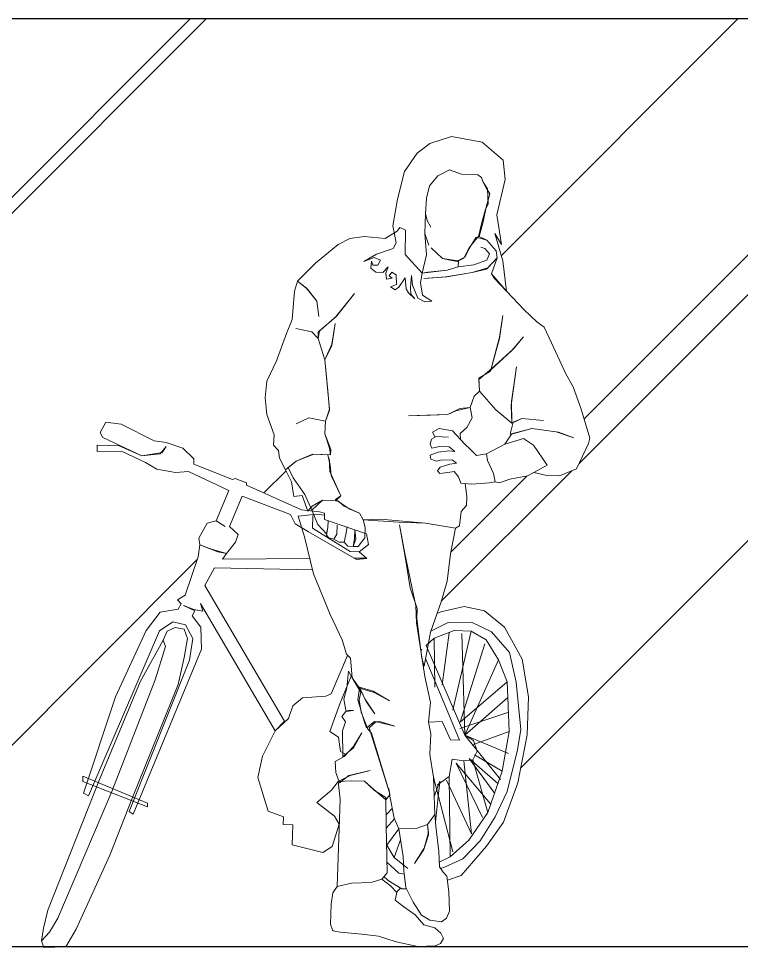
# Model space of a CAD drawing. Header units: millimetres. Extents: x 71641 to 191108, y -23091 to 29972.
# Drawn here: x 124348.3 to 124511.9, y -3142.6 to -2932.5 of the extents above; entities that cross this region are included whole.
import ezdxf

# ---------------------------------------------------------------- set-up
doc = ezdxf.new("R2010")
doc.units = ezdxf.units.MM
doc.layers.add('8', color=8, linetype='Continuous', lineweight=0)
doc.styles.get("Standard").update_dxf_attribs({"font": 'SimSun.ttf', "height": 150})

# ---------------------------------------------------------------- blocks, each defined once
blk = doc.blocks.new('饰品-4')
at = {"layer": '8', "linetype": 'Continuous'}
for p, q in [((177.73, 6.61), (173.67, 3.43)), ((184.68, 8.86), (177.73, 6.61)), ((194.6, 7.05), (184.68, 8.86)), ((201.47, 1.19), (194.6, 7.05)), ((173.67, 3.43), (169.5, -2.46)), ((202.08, -5.08), (201.47, 1.19)), ((169.5, -2.46), (167.31, -11.33)), ((180.27, -3.88), (184.09, -1.94)), ((180.27, -3.88), (184.09, -1.94)), ((184.09, -1.94), (187.99, -3.33)), ((184.09, -1.94), (187.99, -3.33)), ((177.66, -7.12), (180.27, -3.88)), ((177.66, -7.12), (180.27, -3.88)), ((187.99, -3.33), (193.19, -3.51)), ((187.99, -3.33), (193.19, -3.51)), ((193.19, -3.51), (194.4, -4.39)), ((193.19, -3.51), (194.4, -4.39)), ((194.4, -4.39), (194.78, -5.44)), ((194.4, -4.39), (194.97, -5.86)), ((194.78, -5.44), (195.95, -7.77)), ((194.97, -5.86), (196.35, -7.99)), ((199.38, -16.42), (202.08, -5.08)), ((176.69, -11.04), (177.66, -7.12)), ((176.69, -11.04), (177.66, -7.12)), ((195.95, -7.77), (197.13, -9.69)), ((196.35, -7.99), (196.59, -13)), ((167.31, -11.33), (165.75, -20.01)), ((176.3, -16.02), (176.69, -11.04)), ((176.3, -16.02), (176.69, -11.04)), ((197.13, -9.69), (195.93, -14.01)), ((195.7, -14.63), (194.51, -18.96)), ((195.93, -14.01), (194.93, -18.76)), ((196.59, -13), (195.7, -14.63)), ((176.07, -22.46), (176.3, -16.02)), ((176.07, -22.46), (176.3, -16.02)), ((176.3, -16.02), (176.84, -18.32)), ((176.84, -18.32), (176.3, -16.02)), ((200.91, -26.05), (199.38, -16.42)), ((165.75, -20.01), (166.81, -25.46)), ((167.15, -21.72), (168.03, -20.51)), ((168.03, -20.51), (169.87, -21.41)), ((176.84, -18.32), (178.02, -20.45)), ((178.02, -20.45), (176.84, -18.32)), ((194.51, -18.96), (193.51, -23.5)), ((194.93, -18.76), (193.72, -23.5)), ((151.88, -24.09), (156.48, -23.42)), ((156.48, -23.42), (163.32, -24.08)), ((163.32, -24.08), (167.15, -21.72)), ((169.87, -21.41), (169.79, -29.31)), ((176.66, -29.35), (176.07, -22.46)), ((176.66, -29.35), (176.07, -22.46)), ((176.07, -22.46), (177.39, -26.25)), ((177.39, -26.25), (176.07, -22.46)), ((190.46, -27.34), (192.67, -23.68)), ((193.51, -23.5), (192.44, -24.5)), ((192.67, -23.68), (196.18, -24.63)), ((192.67, -23.68), (192.67, -23.68)), ((193.72, -23.5), (196.18, -24.63)), ((201.35, -31.27), (198.75, -22.44)), ((198.75, -22.44), (200.91, -26.05)), ((140.77, -32.02), (148.06, -26.04)), ((148.06, -26.04), (151.88, -24.09)), ((166.81, -25.46), (165.91, -27.3)), ((192.44, -24.5), (190.47, -27.13)), ((192.44, -24.5), (192.44, -24.5)), ((195.46, -27.31), (194.23, -26.85)), ((194.23, -26.85), (195.46, -27.31)), ((196.18, -24.63), (199.18, -28.07)), ((196.18, -24.63), (199.18, -28.07)), ((160.43, -29.18), (156.4, -31.54)), ((165.91, -27.3), (160.43, -29.18)), ((169.79, -29.31), (175.2, -35.33)), ((175.2, -35.33), (176.66, -29.35)), ((175.2, -35.33), (176.66, -29.35)), ((181.82, -30.57), (178.19, -27.11)), ((178.19, -27.11), (181.82, -30.57)), ((187, -31.17), (189.12, -30)), ((190.47, -27.13), (188.69, -30.4)), ((189.12, -30), (190.46, -27.34)), ((197.06, -29.03), (195.46, -27.31)), ((195.46, -27.31), (197.06, -29.03)), ((196.16, -31.08), (197.06, -29.03)), ((197.06, -29.03), (196.16, -31.08)), ((199.18, -28.07), (199.51, -30.37)), ((199.18, -28.07), (199.51, -30.37)), ((134.95, -37.85), (140.77, -32.02)), ((156.4, -31.54), (159.77, -30.2)), ((158.9, -31.42), (158.61, -33.7)), ((159.27, -32.68), (158.9, -31.42)), ((160.93, -32.74), (159.27, -32.68)), ((159.77, -30.2), (161.82, -31.11)), ((161.82, -31.11), (160.93, -32.74)), ((184.29, -31.08), (181.82, -30.57)), ((181.82, -30.57), (185.33, -31.11)), ((186.57, -31.57), (184.29, -31.08)), ((185.33, -31.11), (187, -31.17)), ((188.69, -30.4), (186.57, -31.57)), ((186.92, -33.25), (187, -31.17)), ((187, -31.17), (186.92, -33.25)), ((186.92, -33.25), (191.94, -32.6)), ((191.94, -32.6), (186.92, -33.25)), ((191.94, -32.6), (196.16, -31.08)), ((196.16, -31.08), (191.94, -32.6)), ((196.05, -33.99), (199.51, -30.37)), ((199.51, -30.37), (196.48, -33.59)), ((199.51, -30.37), (197.66, -35.51)), ((199.51, -30.37), (197.66, -35.51)), ((202.46, -41.09), (201.35, -31.27)), ((158.61, -33.7), (160.23, -35)), ((160.23, -35), (162.51, -35.08)), ((162.51, -35.08), (164.24, -33.27)), ((164.24, -33.27), (163.54, -35.33)), ((163.54, -35.33), (163.68, -37.21)), ((164.55, -36.2), (165.43, -34.98)), ((165.43, -34.98), (166.85, -35.86)), ((166.85, -35.86), (166.95, -38.99)), ((174.67, -38.43), (175.2, -35.33)), ((175.2, -35.33), (183.34, -34.37)), ((177.08, -34.98), (175.2, -35.33)), ((183.34, -34.37), (177.08, -34.98)), ((191.43, -35.08), (182.86, -36.43)), ((183.27, -36.45), (191.43, -35.08)), ((183.34, -34.37), (186.92, -33.25)), ((186.92, -33.25), (183.34, -34.37)), ((196.48, -33.59), (191.43, -35.08)), ((191.43, -35.08), (196.05, -33.99)), ((197.66, -35.51), (198.65, -37)), ((197.66, -35.51), (202.46, -41.09)), ((134, -41.14), (134.95, -37.85)), ((134.95, -37.85), (138.18, -40.46)), ((137.78, -40.03), (134.95, -37.85)), ((163.68, -37.21), (165.57, -36.86)), ((165.57, -36.86), (164.55, -36.2)), ((166.95, -38.99), (165.05, -39.75)), ((167.75, -39.85), (169.73, -36.8)), ((169.73, -36.8), (170.02, -40.35)), ((171.49, -39.98), (171.84, -36.04)), ((171.84, -36.04), (172.15, -39.17)), ((175.36, -42.41), (174.67, -38.43)), ((182.86, -36.43), (175.76, -37.01)), ((175.76, -37.01), (183.27, -36.45)), ((198.65, -37), (202.46, -41.09)), ((133.26, -50.27), (134, -41.14)), ((141.17, -44.31), (137.78, -40.03)), ((138.18, -40.46), (141.17, -44.31)), ((147.22, -49.52), (153.32, -41.83)), ((153.32, -41.83), (147.65, -49.12)), ((165.05, -39.75), (166.48, -40.64)), ((166.48, -40.64), (167.75, -39.85)), ((170.02, -40.35), (170.81, -41.62)), ((170.81, -41.62), (172.82, -43.57)), ((171.63, -42.07), (171.49, -39.98)), ((172.15, -39.17), (173.87, -43.4)), ((202.46, -41.09), (202.46, -41.09)), ((202.46, -41.09), (208.27, -47.12)), ((141.17, -44.31), (141.82, -49.33)), ((141.82, -49.33), (141.17, -44.31)), ((172.82, -43.57), (171.63, -42.07)), ((173.87, -43.4), (176.12, -44.52)), ((178.41, -44.39), (175.36, -42.41)), ((176.12, -44.52), (178.41, -44.39)), ((208.27, -47.12), (212.3, -51.01)), ((131.43, -54.78), (133.26, -50.27)), ((147.65, -49.12), (141.64, -54.31)), ((142.07, -53.91), (147.22, -49.52)), ((200.24, -56.41), (201.34, -48.95)), ((201.34, -48.95), (200.26, -55.99)), ((212.3, -51.01), (214.73, -52.76)), ((139.56, -54.24), (134.4, -53.22)), ((134.4, -53.22), (139.56, -54.24)), ((141.57, -56.39), (142.07, -53.91)), ((146.06, -58.63), (147.15, -51.6)), ((147.15, -51.6), (146.08, -58.22)), ((214.73, -52.76), (217.05, -57.84)), ((128.2, -63.61), (131.43, -54.78)), ((141.57, -56.39), (139.56, -54.24)), ((139.56, -54.24), (141.57, -56.39)), ((141.64, -54.31), (141.57, -56.39)), ((143.82, -63.34), (141.57, -56.39)), ((141.57, -56.39), (143.82, -63.34)), ((200.26, -55.99), (197.37, -66.92)), ((197.39, -66.5), (200.24, -56.41)), ((207.96, -55.85), (204.27, -60.29)), ((204.7, -59.89), (207.96, -55.85)), ((146.08, -58.22), (143.82, -63.34)), ((143.82, -63.34), (146.06, -58.63)), ((197.82, -66.1), (204.7, -59.89)), ((217.05, -57.84), (221.69, -67.78)), ((204.27, -60.29), (197.39, -66.5)), ((125.05, -70.16), (128.2, -63.61)), ((144.71, -73.36), (143.82, -63.34)), ((143.82, -63.34), (145.33, -79.21)), ((205.74, -65.55), (204.05, -77.97)), ((204.1, -76.73), (205.74, -65.55)), ((193.53, -69.69), (197.82, -66.1)), ((197.37, -66.92), (193.54, -69.28)), ((221.69, -67.78), (224.03, -72.03)), ((124.45, -75.55), (125.05, -70.16)), ((193.81, -73.45), (193.53, -69.69)), ((193.54, -69.28), (193.81, -73.45)), ((224.03, -72.03), (226.69, -79.2)), ((145.32, -79.62), (144.71, -73.36)), ((193.81, -73.45), (192.09, -75.05)), ((199.01, -79.46), (193.81, -73.45)), ((125.08, -80.98), (124.45, -75.55)), ((192.09, -75.05), (190.71, -78.75)), ((204.05, -77.97), (204.26, -83.81)), ((204.26, -83.81), (204.1, -76.73)), ((127.35, -87.51), (125.08, -80.98)), ((145.33, -79.21), (143.94, -83.11)), ((143.94, -83.11), (145.32, -79.62)), ((183.55, -80.99), (176.68, -81.16)), ((177.93, -81.2), (183.55, -80.99)), ((183.55, -80.99), (187.37, -79.04)), ((186.09, -79.83), (183.55, -80.99)), ((190.71, -78.75), (186.09, -79.83)), ((187.37, -79.04), (190.71, -78.75)), ((190.71, -78.75), (191.42, -82.1)), ((204.26, -83.81), (199.01, -79.46)), ((226.69, -79.2), (229.47, -88.66)), ((71.19, -86.76), (72.98, -83.49)), ((72.98, -83.49), (77.95, -84.08)), ((72.98, -83.49), (72.98, -83.49)), ((138.57, -82.09), (134.55, -84.02)), ((134.55, -84.02), (138.57, -82.09)), ((143.94, -83.11), (138.57, -82.09)), ((138.57, -82.09), (143.94, -83.11)), ((143.79, -87.27), (143.94, -83.11)), ((143.94, -83.11), (143.79, -87.27)), ((176.68, -81.16), (170.85, -81.37)), ((170.85, -81.37), (177.93, -81.2)), ((191.42, -82.1), (189.65, -85.16)), ((203.72, -87.32), (204.69, -83.41)), ((207.44, -82.26), (204.26, -83.81)), ((204.69, -83.41), (207.44, -82.26)), ((207.44, -82.26), (214.49, -82.92)), ((214.49, -82.92), (207.44, -82.26)), ((71.97, -88.45), (71.19, -86.76)), ((77.95, -84.08), (88.58, -89.46)), ((180.69, -85.46), (178.57, -86.64)), ((178.57, -86.64), (179.35, -88.12)), ((185.03, -86.24), (180.69, -85.46)), ((189.04, -90.55), (185.03, -86.24)), ((189.65, -85.16), (187.49, -87.16)), ((210.65, -85.49), (203.72, -87.32)), ((204.13, -87.34), (210.65, -85.49)), ((210.65, -85.49), (218.52, -86.61)), ((219.35, -86.64), (210.65, -85.49)), ((218.52, -86.61), (224.28, -88.47)), ((224.28, -88.47), (219.35, -86.64)), ((84.66, -94.31), (71.97, -88.45)), ((88.58, -89.46), (92.51, -90.01)), ((92.51, -90.01), (97.85, -91.87)), ((127.23, -90.84), (127.35, -87.51)), ((145.69, -92.33), (143.79, -87.27)), ((143.79, -87.27), (145.29, -91.9)), ((178.28, -88.91), (177.8, -90.56)), ((179.76, -88.13), (178.28, -88.91)), ((179.35, -88.12), (183.71, -88.28)), ((183.71, -88.28), (179.76, -88.13)), ((187.49, -87.16), (187.61, -89.02)), ((201.94, -90.59), (204.13, -87.34)), ((208.04, -88.73), (201.94, -90.59)), ((208.04, -88.73), (201.94, -90.59)), ((211.29, -90.92), (208.04, -88.73)), ((211.29, -90.92), (208.04, -88.73)), ((229.47, -88.66), (229, -90.31)), ((70.14, -92.96), (70.21, -90.88)), ((78.05, -92.83), (70.14, -92.96)), ((70.21, -90.88), (77.28, -91.14)), ((77.28, -91.14), (84.66, -94.31)), ((85.83, -96.43), (78.05, -92.83)), ((92.46, -91.26), (90.51, -93.69)), ((91.14, -93.3), (92.46, -91.26)), ((97.85, -91.87), (101.48, -95.33)), ((128.83, -92.56), (127.23, -90.84)), ((129.16, -95.07), (128.83, -92.56)), ((145.29, -91.9), (145.64, -93.99)), ((145.64, -93.99), (145.69, -92.33)), ((177.8, -90.56), (178.38, -91.83)), ((178.38, -91.83), (180.9, -91.3)), ((183.97, -92.66), (180.41, -93.15)), ((180.9, -91.3), (184.01, -91.41)), ((185.83, -92.93), (183.97, -92.66)), ((184.01, -91.41), (185.83, -92.93)), ((190.85, -92.28), (189.04, -90.55)), ((192.86, -94.22), (190.85, -92.28)), ((201.94, -90.59), (196, -93.71)), ((201.94, -90.59), (201.94, -90.59)), ((215.64, -97.32), (211.29, -90.92)), ((215.64, -97.32), (211.29, -90.92)), ((229, -90.31), (225.17, -98.49)), ((84.66, -94.31), (91.14, -93.3)), ((90.51, -93.69), (84.66, -94.31)), ((101.48, -95.33), (101.42, -96.99)), ((131.1, -98.88), (129.16, -95.07)), ((134.53, -96.09), (139.82, -93.78)), ((140.23, -93.8), (134.53, -96.09)), ((140.23, -93.8), (134.53, -96.09)), ((139.82, -93.78), (145.64, -93.99)), ((145.64, -93.99), (140.23, -93.8)), ((144.8, -93.96), (140.23, -93.8)), ((145.52, -97.32), (144.8, -93.96)), ((144.8, -93.96), (144.8, -93.96)), ((145.81, -100.66), (145.17, -95.22)), ((145.17, -95.22), (145.44, -99.39)), ((180.41, -93.15), (177.88, -94.1)), ((177.88, -94.1), (178.05, -95.36)), ((178.05, -95.36), (179.89, -96.05)), ((179.89, -96.05), (181.16, -95.68)), ((181.16, -95.68), (184.9, -95.6)), ((184.9, -95.6), (186.32, -96.69)), ((196, -93.71), (192.86, -94.22)), ((196.34, -95.8), (196, -93.71)), ((196, -93.71), (196, -93.71)), ((196, -93.71), (196.34, -95.8)), ((198.27, -100.03), (196.34, -95.8)), ((196.34, -95.8), (198.27, -100.03)), ((89.5, -98.65), (85.83, -96.43)), ((95.49, -99.69), (89.5, -98.65)), ((101.42, -96.99), (113.93, -102.01)), ((131.1, -98.88), (134.53, -96.09)), ((134.53, -96.09), (131.1, -98.88)), ((133.05, -102.7), (131.1, -98.88)), ((134.53, -96.09), (131.96, -98.08)), ((131.96, -98.08), (133.51, -101.47)), ((145.81, -100.66), (145.52, -97.32)), ((181.08, -97.96), (180.2, -99.18)), ((184.23, -97.03), (181.08, -97.96)), ((186.32, -96.69), (184.23, -97.03)), ((211.39, -99.67), (215.64, -97.32)), ((211.39, -99.67), (215.64, -97.32)), ((225.17, -98.49), (219.68, -100.8)), ((99.66, -99.43), (95.49, -99.69)), ((112.76, -105.51), (99.66, -99.43)), ((113.93, -102.01), (114.78, -101.63)), ((114.78, -101.63), (118.47, -103.01)), ((133.51, -101.47), (137.27, -106.8)), ((145.44, -99.39), (148.91, -107.22)), ((148.91, -107.22), (145.81, -100.66)), ((148.91, -107.22), (145.81, -100.66)), ((180.2, -99.18), (181, -100.04)), ((181, -100.04), (183.51, -99.71)), ((183.51, -99.71), (185.6, -99.37)), ((185.6, -99.37), (187, -101.09)), ((187, -101.09), (187.75, -103.19)), ((198.8, -102.76), (198.27, -100.03)), ((198.27, -100.03), (198.8, -102.76)), ((200.25, -103.02), (203.62, -101.89)), ((203.62, -101.89), (209.27, -100.84)), ((209.27, -100.84), (211.39, -99.67)), ((215.52, -100.65), (211.39, -99.67)), ((219.68, -100.8), (215.52, -100.65)), ((118.47, -103.01), (118.44, -103.84)), ((118.44, -103.84), (136.26, -111.76)), ((133.71, -107.51), (133.05, -102.7)), ((187.75, -103.19), (191.28, -103.53)), ((189.12, -103.32), (189.68, -107.42)), ((191.28, -103.53), (196.91, -103.1)), ((196.91, -103.1), (198.8, -102.76)), ((198.8, -102.76), (200.25, -103.02)), ((108.67, -115.35), (112.76, -105.51)), ((117.07, -107.33), (112.97, -117.17)), ((132.67, -113.3), (117.07, -107.33)), ((136.43, -107.19), (133.71, -107.51)), ((138.33, -112.25), (136.43, -107.19)), ((137.27, -106.8), (139.59, -111.88)), ((148.91, -107.22), (147.19, -108.82)), ((147.19, -108.82), (148.91, -107.22)), ((147.2, -108.41), (148.91, -107.22)), ((189.68, -107.42), (189.58, -110.33)), ((139.63, -110.63), (138.33, -112.25)), ((139.59, -111.88), (143.03, -108.67)), ((139.59, -111.88), (143.03, -108.67)), ((143.03, -108.67), (139.63, -110.63)), ((147.19, -108.82), (143.03, -108.67)), ((143.03, -108.67), (147.19, -108.82)), ((143.03, -108.67), (147.19, -108.82)), ((147.19, -108.82), (148.02, -108.85)), ((151.67, -111.48), (147.2, -108.41)), ((148.02, -108.85), (148.02, -108.85)), ((148.02, -108.85), (150.04, -110.59)), ((150.04, -110.59), (154.95, -112.84)), ((189.58, -110.33), (187.84, -112.35)), ((134.23, -116.26), (132.67, -113.3)), ((141.21, -113.18), (135.15, -113.8)), ((135.15, -113.8), (137.2, -120.53)), ((136.26, -111.76), (142.07, -112.38)), ((141.5, -116.52), (139.59, -111.88)), ((139.8, -117.71), (139.94, -113.56)), ((139.94, -113.56), (139.8, -117.71)), ((143.69, -113.48), (141.21, -113.18)), ((142.07, -112.38), (143.71, -112.86)), ((143.71, -112.86), (143.64, -114.94)), ((154.95, -112.84), (151.67, -111.48)), ((156.12, -114.97), (154.95, -112.84)), ((154.95, -112.84), (156.12, -114.97)), ((187.84, -112.35), (187.27, -116.91)), ((103.06, -120.98), (105.73, -116.08)), ((105.73, -116.08), (108.67, -115.35)), ((108.67, -115.35), (111.52, -117.12)), ((111.52, -117.12), (108.67, -115.35)), ((138.5, -118.91), (134.23, -116.26)), ((144.31, -119.54), (141.5, -116.52)), ((143.64, -114.94), (157.21, -119.58)), ((144.8, -117.47), (144.87, -115.4)), ((144.87, -115.4), (144.8, -117.47)), ((147.63, -119.66), (147.74, -116.75)), ((147.74, -116.75), (147.63, -119.66)), ((161.75, -114.75), (156.12, -114.97)), ((156.12, -114.97), (156.87, -117.49)), ((167.54, -115.79), (156.12, -114.97)), ((176.27, -116.1), (161.75, -114.75)), ((176.27, -116.1), (167.54, -115.79)), ((169.68, -125.85), (167.92, -116.63)), ((167.92, -116.63), (169.66, -126.27)), ((185.99, -117.7), (176.27, -116.1)), ((185.99, -117.7), (176.27, -116.1)), ((187.27, -116.91), (185.99, -117.7)), ((112.97, -117.17), (115.79, -119.77)), ((115.79, -119.77), (114.87, -122.23)), ((154, -127.79), (138.5, -118.91)), ((152.01, -125.22), (139.8, -117.71)), ((139.8, -117.71), (152.01, -125.22)), ((144.29, -119.95), (144.8, -117.47)), ((145.09, -120.81), (144.29, -119.95)), ((144.8, -117.47), (144.31, -119.54)), ((146.74, -121.29), (147.63, -119.66)), ((147.63, -119.66), (146.74, -121.29)), ((150.04, -122.24), (150.54, -119.76)), ((150.54, -119.76), (150.04, -122.24)), ((150.54, -119.76), (151.05, -117.28)), ((151.05, -117.28), (150.54, -119.76)), ((153.51, -118.2), (153.41, -121.11)), ((153.82, -121.13), (153.51, -118.2)), ((156.87, -117.49), (156.75, -120.81)), ((157.21, -119.58), (157.92, -122.94)), ((184.45, -125.96), (185.99, -117.7)), ((185.99, -117.7), (185.99, -117.7)), ((103.4, -123.07), (103.06, -120.98)), ((114.87, -122.23), (112.04, -125.88)), ((137.2, -120.53), (140.1, -132.5)), ((146.74, -121.29), (145.09, -120.81)), ((148.37, -122.18), (146.74, -121.29)), ((150.04, -122.24), (148.37, -122.18)), ((151.24, -123.53), (150.04, -122.24)), ((153.41, -121.11), (152.9, -123.59)), ((152.9, -123.59), (153.82, -121.13)), ((156.75, -120.81), (154.56, -123.65)), ((157.92, -122.94), (154.92, -125.33)), ((102.84, -127), (103.4, -123.07)), ((103.4, -123.07), (107.09, -124.45)), ((109.14, -125.36), (103.4, -123.07)), ((107.09, -124.45), (112.04, -125.88)), ((112.04, -125.88), (109.14, -125.36)), ((112.04, -125.88), (110.72, -127.7)), ((112.04, -125.88), (112.04, -125.88)), ((152.9, -123.59), (151.24, -123.53)), ((154.92, -125.33), (152.01, -125.22)), ((152.01, -125.22), (154.92, -125.33)), ((154.56, -123.65), (152.9, -123.59)), ((154.92, -125.33), (157.34, -127.49)), ((173.23, -142.83), (169.68, -125.85)), ((183.29, -134.87), (184.45, -125.96)), ((98.66, -139.34), (102.84, -127)), ((110.72, -127.7), (138.89, -127.52)), ((153.37, -127.43), (157.24, -127.4)), ((157.34, -127.49), (154, -127.79)), ((169.66, -126.27), (171.36, -136.94)), ((108.13, -130.52), (105.01, -136.24)), ((139.78, -131.17), (108.13, -130.52)), ((140.1, -132.5), (145.46, -145.59)), ((181.39, -141.46), (183.29, -134.87)), ((105.01, -136.24), (130.7, -180.02)), ((171.36, -136.94), (173.62, -143.68)), ((96.1, -140.91), (98.66, -139.34)), ((97.31, -142.2), (96.1, -140.91)), ((90.55, -144.88), (96.41, -143.84)), ((96.41, -143.84), (97.31, -142.2)), ((101.4, -144.02), (98.12, -142.65)), ((98.12, -142.65), (101.8, -144.45)), ((104.3, -144.54), (101.4, -144.02)), ((103.55, -142.01), (104.3, -144.54)), ((127.68, -183.24), (103.55, -142.01)), ((173.45, -148.25), (173.23, -142.83)), ((173.62, -143.68), (173.5, -147.01)), ((177.92, -151.33), (181.39, -141.46)), ((188.83, -142.97), (181.28, -144.79)), ((195.44, -144.46), (188.83, -142.97)), ((85.97, -150.75), (90.55, -144.88)), ((101.8, -144.45), (100.91, -146.08)), ((100.91, -146.08), (103.7, -149.72)), ((145.46, -145.59), (149.33, -153.84)), ((173.5, -147.01), (175.12, -159.76)), ((181.28, -144.79), (180.03, -145.33)), ((201.91, -149.68), (195.44, -144.46)), ((94.6, -147.94), (90.34, -150.9)), ((95.37, -149.83), (92.83, -150.99)), ((98.73, -148.91), (94.6, -147.94)), ((98.26, -150.35), (95.37, -149.83)), ((101.07, -153.37), (98.73, -148.91)), ((103.7, -149.72), (103.86, -156.8)), ((175.48, -161.43), (173.45, -148.25)), ((178.06, -150.94), (183.65, -148.2)), ((183.65, -148.2), (191.15, -148.05)), ((191.15, -148.05), (197.69, -151.2)), ((207.57, -160.08), (201.91, -149.68)), ((90.34, -150.9), (67.42, -204.19)), ((76.05, -172.24), (85.97, -150.75)), ((92.83, -150.99), (91.48, -153.86)), ((99.41, -153.31), (98.26, -150.35)), ((175.87, -162.28), (177.92, -151.33)), ((179.1, -153.24), (185.64, -150.77)), ((183.95, -151.54), (181.69, -168.31)), ((191.04, -150.96), (185.14, -176.55)), ((185.64, -150.77), (191.04, -150.96)), ((188.1, -151.69), (189.01, -184.6)), ((191.04, -150.96), (195.93, -153.84)), ((197.69, -151.2), (203.49, -157.86)), ((91.48, -153.86), (84.13, -167.33)), ((92.24, -155.97), (88.94, -166.67)), ((88.94, -166.67), (92.24, -155.97)), ((91.48, -153.86), (92.24, -155.97)), ((92.24, -155.97), (91.48, -153.86)), ((91.48, -153.86), (91.48, -153.86)), ((98.35, -159.51), (99.41, -153.31)), ((99.99, -160.4), (101.07, -153.37)), ((149.33, -153.84), (150.82, -158.47)), ((176.59, -155.58), (179.1, -153.24)), ((176.59, -155.58), (189.01, -184.6)), ((179.1, -153.24), (179.37, -169.06)), ((195.47, -155.07), (187.5, -180.38)), ((195.93, -153.84), (199.87, -160.22)), ((103.86, -156.8), (81.77, -210.11)), ((145.79, -171.19), (151.13, -158.8)), ((150.82, -158.47), (152.03, -159.76)), ((174.8, -157.24), (175.12, -156.94)), ((203.49, -157.86), (205.64, -167.5)), ((80.56, -209.23), (99.99, -160.4)), ((96.38, -168.18), (98.35, -159.51)), ((152.03, -159.76), (152.64, -166.03)), ((175.12, -159.76), (175.87, -162.28)), ((176.16, -165.62), (175.48, -161.43)), ((187.29, -186.2), (176.33, -159.83)), ((199.87, -160.22), (189.01, -184.6)), ((199.87, -160.22), (202.73, -167.4)), ((209.64, -172.22), (207.57, -160.08)), ((152.53, -164.95), (148.59, -174.42)), ((151.46, -163.91), (150.85, -169.29)), ((153.02, -166.87), (151.46, -163.91)), ((84.13, -167.33), (70.94, -198.9)), ((88.94, -166.67), (74.96, -202.79)), ((74.96, -202.79), (88.94, -166.67)), ((152.64, -166.03), (155.01, -169.44)), ((155.38, -170.7), (153.02, -166.87)), ((177.94, -174.01), (176.16, -165.62)), ((202.73, -167.4), (187.5, -180.38)), ((202.73, -167.4), (202.97, -172.4)), ((205.64, -167.5), (207.18, -182.75)), ((81.55, -204.69), (96.38, -168.18)), ((150.85, -169.29), (149.89, -173)), ((155.01, -169.44), (154.46, -173.17)), ((154.88, -173.18), (155.38, -170.7)), ((157.15, -173.68), (155.01, -169.44)), ((155.01, -169.44), (159.75, -170.86)), ((159.35, -170.43), (155.03, -169.03)), ((155.03, -169.03), (156.76, -172.83)), ((157.52, -169.83), (157.43, -170.17)), ((164.64, -173.53), (159.35, -170.43)), ((159.75, -170.86), (164.64, -173.53)), ((65.79, -203.3), (76.05, -172.24)), ((133.38, -175.12), (136.59, -172.53)), ((136.59, -172.53), (144.1, -171.97)), ((144.1, -171.97), (145.79, -171.19)), ((149.89, -173), (150.6, -176.57)), ((154.46, -173.17), (156.5, -180.11)), ((155.57, -177.16), (154.88, -173.18)), ((156.73, -172.77), (156.72, -172.83)), ((156.76, -172.83), (159.92, -177.73)), ((159.92, -177.73), (157.15, -173.68)), ((177.3, -180.43), (177.94, -174.01)), ((202.97, -172.4), (189.01, -184.6)), ((202.97, -172.4), (203.41, -183.45)), ((209.2, -184.49), (209.64, -172.22)), ((131.98, -179.23), (133.38, -175.12)), ((148.59, -174.42), (145.36, -183.45)), ((150.58, -176.98), (149.27, -178.6)), ((153.09, -176.66), (150.58, -176.98)), ((150.6, -176.57), (153.09, -176.66)), ((155.6, -177.04), (155.57, -177.16)), ((127.68, -183.24), (131.98, -179.23)), ((130.7, -180.02), (127.68, -183.24)), ((149.27, -178.6), (150.46, -180.31)), ((157.66, -182.65), (155.57, -177.16)), ((203.22, -177.2), (187.42, -182.46)), ((150.46, -180.31), (149.53, -183.19)), ((156.5, -180.11), (157.26, -182.22)), ((157.26, -182.22), (159.83, -180.23)), ((158.86, -183.94), (157.66, -182.65)), ((160.24, -180.24), (158.09, -182.24)), ((158.09, -182.24), (160.33, -189.4)), ((159.83, -180.23), (161.91, -180.3)), ((162.31, -180.73), (160.24, -180.24)), ((161.91, -180.3), (166.43, -181.71)), ((166.43, -181.71), (162.31, -180.73)), ((177.3, -180.43), (181.68, -180.17)), ((178, -184.2), (177.3, -180.43)), ((181.68, -180.17), (184.38, -186.1)), ((207.18, -182.75), (206.11, -189.37)), ((123.64, -191.42), (127.68, -183.24)), ((145.36, -183.45), (148.21, -185.22)), ((148.21, -185.22), (148.87, -189.82)), ((149.53, -183.19), (149.65, -191.52)), ((153.07, -188.72), (155.75, -183.83)), ((155.75, -183.83), (153.09, -188.31)), ((164.82, -203.5), (158.86, -183.94)), ((177.76, -190.85), (178, -184.2)), ((184.38, -186.1), (187.29, -186.2)), ((189.01, -184.6), (191.86, -186.36)), ((203.16, -190.51), (189.01, -184.6)), ((200.57, -198.95), (189.01, -184.6)), ((203.41, -183.45), (191.82, -187.61)), ((203.41, -183.45), (201.08, -196.26)), ((206.15, -199.98), (209.2, -184.49)), ((149.65, -191.52), (153.07, -188.72)), ((153.09, -188.31), (150.06, -191.53)), ((191.86, -186.36), (192.99, -189.73)), ((122.15, -198.23), (123.64, -191.42)), ((150.06, -191.53), (147.09, -193.09)), ((148.87, -189.82), (150.72, -190.83)), ((160.33, -189.4), (164.82, -203.5)), ((178.95, -198.18), (177.76, -190.85)), ((192.99, -189.73), (191.64, -192.6)), ((201.08, -196.26), (192.11, -190.95)), ((206.11, -189.37), (202.72, -202.77)), ((147.09, -193.09), (147.38, -196.64)), ((184.99, -192.36), (183.96, -197.94)), ((188.71, -192.91), (184.99, -192.36)), ((197.38, -206.74), (186.19, -193.65)), ((194.72, -211.23), (186.19, -193.65)), ((191.64, -192.6), (188.71, -192.91)), ((191.2, -216.51), (188.71, -192.91)), ((198.74, -203.46), (190.41, -192.14)), ((199.69, -200.17), (190.41, -192.14)), ((196.44, -209.62), (191.64, -192.6)), ((65.5, -199.54), (65.56, -197.88)), ((65.56, -197.88), (65.56, -197.88)), ((65.56, -197.88), (86.48, -206.53)), ((147.38, -196.64), (148.51, -200.01)), ((151.92, -197.63), (148.11, -199.58)), ((148.51, -200.01), (151.51, -197.62)), ((151.51, -197.62), (158.43, -195.99)), ((158.43, -195.99), (151.92, -197.63)), ((183.96, -197.94), (180.11, -200.72)), ((184.28, -223.96), (183.96, -197.94)), ((201.08, -196.26), (196.44, -209.62)), ((70.94, -198.9), (54.24, -241.17)), ((86.43, -207.78), (65.5, -199.54)), ((125.5, -209.17), (122.15, -198.23)), ((148.11, -199.58), (145.93, -202.41)), ((152.28, -199.31), (148.11, -199.58)), ((148.11, -199.58), (148.73, -205.42)), ((156.64, -199.46), (152.28, -199.31)), ((152.28, -199.31), (156.64, -199.46)), ((159.87, -202.49), (156.64, -199.46)), ((156.64, -199.46), (159.46, -202.06)), ((179.36, -210.26), (178.95, -198.18)), ((185.17, -222.33), (178.95, -198.18)), ((179.16, -204.45), (180.99, -199.5)), ((179.53, -212.6), (180.99, -199.5)), ((191.2, -216.51), (183.08, -199.16)), ((201.53, -212.72), (206.15, -199.98)), ((74.96, -202.79), (57.47, -243.78)), ((57.47, -243.78), (74.96, -202.79)), ((67.42, -204.19), (65.79, -203.3)), ((145.93, -202.41), (141.21, -206.4)), ((159.46, -202.06), (163.5, -205.53)), ((163.53, -204.7), (159.87, -202.49)), ((163.5, -205.53), (164.81, -203.92)), ((164.81, -203.92), (164.47, -201.82)), ((164.47, -201.82), (164.79, -204.33)), ((202.72, -202.77), (198.89, -210.96)), ((74.23, -223.36), (81.55, -204.69)), ((86.48, -206.53), (86.43, -207.78)), ((141.21, -206.4), (146.88, -210.77)), ((148.73, -205.42), (147.73, -233.48)), ((163.62, -213.86), (163.53, -204.7)), ((164.79, -204.33), (166.2, -211.46)), ((81.77, -210.11), (80.56, -209.23)), ((130.43, -211.01), (125.5, -209.17)), ((165.57, -208.26), (163.59, -210.39)), ((196.44, -209.62), (190.3, -218.56)), ((130.34, -213.51), (130.43, -211.01)), ((146.88, -210.77), (148.45, -213.32)), ((163.64, -214.64), (166.26, -211.59)), ((166.2, -211.46), (167.75, -214.84)), ((176.95, -213.51), (179.36, -210.26)), ((179.36, -210.26), (176.95, -213.51)), ((179.64, -214.02), (179.36, -210.26)), ((179.36, -210.26), (179.36, -210.26)), ((198.89, -210.96), (194.04, -218.69)), ((196.05, -220.43), (201.53, -212.72)), ((133.46, -213.62), (130.34, -213.51)), ((133.23, -220.06), (133.46, -213.62)), ((148.45, -213.32), (146.11, -220.52)), ((163.91, -229.06), (163.62, -213.86)), ((167.74, -214.83), (163.74, -220.23)), ((167.75, -214.84), (173.58, -214.63)), ((173.58, -214.63), (167.75, -214.84)), ((167.75, -214.84), (169.09, -223.84)), ((173.58, -214.63), (176.95, -213.51)), ((176.95, -213.51), (173.58, -214.63)), ((175.85, -221.16), (177.28, -216.01)), ((176.95, -213.51), (177.25, -216.85)), ((177.28, -216.01), (176.95, -213.51)), ((180.6, -222.17), (179.64, -214.02)), ((166.17, -224.15), (168.28, -218.44)), ((177.25, -216.85), (175.83, -221.58)), ((190.3, -218.56), (184.28, -223.96)), ((194.04, -218.69), (188.42, -224.53)), ((143.13, -222.49), (133.23, -220.06)), ((146.11, -220.52), (143.13, -222.49)), ((166.17, -224.15), (163.83, -220.11)), ((172.76, -226.05), (175.85, -221.16)), ((175.83, -221.58), (172.76, -226.05)), ((187.81, -229.92), (196.05, -220.43)), ((63.38, -247.32), (74.23, -223.36)), ((170.62, -227.64), (166.17, -224.15)), ((169.09, -223.84), (169.34, -228.42)), ((180.83, -227.17), (180.6, -222.17)), ((184.28, -223.96), (180.76, -225.68)), ((188.42, -224.53), (182.5, -227.23)), ((167.65, -229.2), (163.85, -225.69)), ((182.02, -228.88), (180.83, -227.17)), ((182.5, -227.23), (181.21, -227.7)), ((158.81, -232.21), (162.17, -231.08)), ((158.81, -232.21), (162.17, -231.08)), ((162.17, -231.08), (163.91, -229.06)), ((162.17, -231.08), (165.01, -233.26)), ((162.17, -231.08), (162.17, -231.08)), ((162.9, -230.24), (164.24, -231.57)), ((169.47, -229.49), (167.65, -229.2)), ((169.34, -228.42), (169.98, -233.86)), ((183.22, -230.17), (182.02, -228.88)), ((183.88, -235.18), (183.22, -230.17)), ((183.4, -231.5), (187.81, -229.92)), ((146.41, -235.51), (147.73, -233.48)), ((147.73, -233.48), (152.35, -232.39)), ((147.73, -233.48), (152.35, -232.39)), ((152.35, -232.39), (158.81, -232.21)), ((152.35, -232.39), (158.81, -232.21)), ((164.24, -231.57), (168.72, -234.23)), ((165.01, -233.26), (167.01, -235.41)), ((169.98, -233.86), (172.31, -238.52)), ((145.86, -239.24), (146.41, -235.51)), ((167.01, -235.41), (166.51, -237.89)), ((168.72, -234.23), (170.15, -234.2)), ((184.07, -241.43), (183.88, -235.18)), ((145.63, -245.68), (145.86, -239.24)), ((166.51, -237.89), (169.34, -240.08)), ((169.34, -240.08), (173, -242.7)), ((172.31, -238.52), (175.07, -242.78)), ((54.24, -241.17), (52.78, -246.94)), ((173, -242.7), (175.79, -245.92)), ((175.07, -242.78), (177.72, -244.33)), ((183.16, -243.69), (184.07, -241.43)), ((57.47, -243.78), (54.82, -248.27)), ((54.82, -248.27), (57.47, -243.78)), ((146.39, -247.79), (145.63, -245.68)), ((175.79, -245.92), (179.3, -246.88)), ((177.72, -244.33), (181.45, -244.88)), ((181.45, -244.88), (183.16, -243.69)), ((52.78, -246.94), (52.22, -251.09)), ((54.82, -248.27), (52.22, -251.09)), ((52.22, -251.09), (54.82, -248.27)), ((60.06, -253.03), (63.38, -247.32)), ((148.87, -248.29), (146.39, -247.79)), ((155.71, -248.95), (148.87, -248.29)), ((161.1, -249.56), (155.71, -248.95)), ((179.3, -246.88), (181.32, -248.62)), ((181.32, -248.62), (182.09, -250.31)), ((52.22, -251.09), (52.98, -253.19)), ((52.22, -251.09), (52.22, -251.09)), ((166.86, -251.43), (161.1, -249.56)), ((173.88, -252.93), (166.86, -251.43)), ((181.2, -251.94), (179.5, -252.72)), ((182.09, -250.31), (181.2, -251.94)), ((52.98, -253.19), (60.06, -253.03)), ((179.5, -252.72), (173.88, -252.93))]:
    blk.add_line(p, q, dxfattribs=at)
at = {"layer": '8'}
blk.add_point((146.39, -247.79), dxfattribs=at)
at = {"layer": '8', "width": 0.8, "flags": 9}
for tag in ['YSIZE', 'XSIZE']:
    blk.add_attdef(tag, (173.88, -252.93), '', height=0.0681, rotation=357.9559, dxfattribs=at)

msp = doc.modelspace()

# ---------------------------------------------------------------- hatches: boundary and pattern name
h = msp.add_hatch()
h.set_pattern_fill('AR-RROOF', color=8, scale=5, angle=45, style=0)
h.set_pattern_definition([(45, (-99.86, 100), (107.76307, 287.3682), [1905, -254, 635, -127]), (45, (-25.33, 264.34), (-209.23997, 29.63485), [381, -41.91, 762, -95.25]), (45, (-131.29, 221.23), (406.8056, 527.141034), [1016, -177.8, 508, -127])])
edge = h.paths.add_edge_path()
edge.add_line((124816.52, -3025.57), (124816.52, -3010.33))
edge.add_arc((124834.58, -3102.35), 93.78, 95.5452, 101.1043, ccw=False)
edge.add_line((124825.52, -3009.01), (124825.52, -2999.53))
edge.add_line((124825.52, -2999.53), (124813.59, -2999.53))
edge.add_line((124813.59, -2999.53), (124813.59, -2996.22))
edge.add_line((124813.59, -2996.22), (124834.8, -2996.22))
edge.add_line((124834.8, -2996.22), (124834.8, -2999.53))
edge.add_line((124834.8, -2999.53), (124825.52, -2999.53))
edge.add_line((124825.52, -2999.53), (124825.52, -3009.01))
edge.add_arc((124834.58, -3102.35), 93.78, 47.7697, 95.5452, ccw=False)
edge.add_spline(control_points=[(124897.61, -3032.91), (124905.15, -3033.49), (124917.21, -3032.64), (124913.36, -3014.57), (124909.03, -3007.92), (124907.53, -3005.78)], knot_values=[2.252408, 2.252408, 2.252408, 2.252408, 22.462086, 40.276417, 49.266681, 49.266681, 49.266681, 49.266681], degree=3, periodic=0)
edge.add_spline(control_points=[(124907.53, -3005.78), (124907.5, -3005.81), (124903.64, -3011.68), (124893.07, -3025.09), (124871.97, -3007.92), (124857.36, -3007.36), (124851.59, -3007.13)], knot_values=[0, 0, 0, 0, 0.121392, 18.121399, 45.012381, 62.568135, 62.568135, 62.568135, 62.568135], degree=3, periodic=0)
edge.add_spline(control_points=[(124851.59, -3007.13), (124849.92, -3006.41), (124847.1, -3005.17), (124872.52, -3001.75), (124878.1, -3001.98), (124910.3, -3001.37), (124908.09, -3004.92), (124907.53, -3005.78)], knot_values=[62.568135, 62.568135, 62.568135, 62.568135, 66.150341, 68.648069, 118.400124, 126.681172, 129.335604, 129.335604, 129.335604, 129.335604], degree=3, periodic=0)
edge.add_spline(control_points=[(124907.53, -3005.78), (124909.03, -3007.92), (124913.36, -3014.57), (124917.21, -3032.64), (124905.15, -3033.49), (124897.61, -3032.91)], knot_values=[2.252408, 2.252408, 2.252408, 2.252408, 11.242672, 29.057003, 49.266681, 49.266681, 49.266681, 49.266681], degree=3, periodic=0)
edge.add_arc((124834.58, -3102.35), 93.78, 10.8348, 47.7697, ccw=False)
edge.add_arc((124966.08, -3081.43), 39.53, 184.7722, 224.0531)
edge.add_arc((124956.37, -3119.75), 21.61, 0, 149.9135, ccw=False)
edge.add_arc((124956.37, -3119.75), 21.61, -180, 0, ccw=False)
edge.add_arc((124956.37, -3119.75), 21.61, 149.9135, 180, ccw=False)
edge.add_arc((124966.08, -3081.43), 39.53, 184.7722, 224.0531, ccw=False)
edge.add_arc((124834.58, -3102.35), 93.78, 10.8348, 90.0376)
edge.add_line((124834.52, -3008.57), (124834.52, -3025.57))
edge.add_arc((124825.52, -3083.7), 58.82, 0, 81.199, ccw=False)
edge.add_arc((124825.52, -3083.7), 58.82, -90, 0, ccw=False)
edge.add_line((124825.52, -3142.53), (125123.02, -3142.53))
edge.add_line((125123.02, -3142.53), (125123.02, -2932.53))
edge.add_line((125123.02, -2932.53), (124163.02, -2932.53))
edge.add_line((124163.02, -2932.53), (124163.02, -3142.53))
edge.add_line((124163.02, -3142.53), (124354.05, -3142.53))
edge.add_line((124354.05, -3142.53), (124353.57, -3141.17))
edge.add_line((124353.57, -3141.17), (124353.96, -3138.27))
edge.add_line((124353.96, -3138.27), (124354.98, -3134.22))
edge.add_line((124354.98, -3134.22), (124366, -3106.32))
edge.add_line((124366, -3106.32), (124365.21, -3106.01))
edge.add_line((124365.21, -3106.01), (124364.2, -3108.34))
edge.add_line((124364.2, -3108.34), (124363.06, -3107.71))
edge.add_line((124363.06, -3107.71), (124363.81, -3105.45))
edge.add_line((124363.81, -3105.45), (124362.86, -3105.08))
edge.add_line((124362.86, -3105.08), (124362.91, -3103.92))
edge.add_line((124362.91, -3103.92), (124364.15, -3104.43))
edge.add_line((124364.15, -3104.43), (124370.25, -3085.98))
edge.add_line((124370.25, -3085.98), (124377.19, -3070.93))
edge.add_line((124377.19, -3070.93), (124380.4, -3066.82))
edge.add_line((124380.4, -3066.82), (124384.5, -3066.09))
edge.add_line((124384.5, -3066.09), (124385.13, -3064.95))
edge.add_line((124385.13, -3064.95), (124384.28, -3064.05))
edge.add_line((124384.28, -3064.05), (124386.07, -3062.94))
edge.add_line((124386.07, -3062.94), (124389, -3054.31))
edge.add_line((124389, -3054.31), (124389.39, -3051.56))
edge.add_line((124389.39, -3051.56), (124389.15, -3050.09))
edge.add_line((124389.15, -3050.09), (124391.02, -3046.66))
edge.add_line((124391.02, -3046.66), (124393.08, -3046.15))
edge.add_line((124393.08, -3046.15), (124395.95, -3039.26))
edge.add_line((124395.95, -3039.26), (124386.78, -3035))
edge.add_line((124386.78, -3035), (124383.86, -3035.19))
edge.add_line((124383.86, -3035.19), (124379.66, -3034.46))
edge.add_line((124379.66, -3034.46), (124377.09, -3032.91))
edge.add_line((124377.09, -3032.91), (124371.65, -3030.39))
edge.add_line((124371.65, -3030.39), (124366.11, -3030.48))
edge.add_line((124366.11, -3030.48), (124366.16, -3029.02))
edge.add_line((124366.16, -3029.02), (124371.49, -3029.21))
edge.add_line((124371.49, -3029.21), (124367.39, -3027.32))
edge.add_line((124367.39, -3027.32), (124366.85, -3026.14))
edge.add_line((124366.85, -3026.14), (124368.09, -3023.85))
edge.add_line((124368.09, -3023.85), (124371.58, -3024.26))
edge.add_line((124371.58, -3024.26), (124379.01, -3028.03))
edge.add_line((124379.01, -3028.03), (124381.77, -3028.42))
edge.add_line((124381.77, -3028.42), (124385.51, -3029.71))
edge.add_line((124385.51, -3029.71), (124388.04, -3032.14))
edge.add_line((124388.04, -3032.14), (124388, -3033.3))
edge.add_line((124388, -3033.3), (124396.76, -3036.82))
edge.add_line((124396.76, -3036.82), (124397.35, -3036.55))
edge.add_line((124397.35, -3036.55), (124399.94, -3037.51))
edge.add_line((124399.94, -3037.51), (124399.92, -3038.09))
edge.add_line((124399.92, -3038.09), (124412.4, -3043.64))
edge.add_line((124412.4, -3043.64), (124413.77, -3043.78))
edge.add_line((124413.77, -3043.78), (124412.51, -3040.44))
edge.add_line((124412.51, -3040.44), (124410.61, -3040.66))
edge.add_line((124410.61, -3040.66), (124410.15, -3037.29))
edge.add_line((124410.15, -3037.29), (124408.75, -3034.56))
edge.add_line((124408.75, -3034.56), (124408.75, -3034.56))
edge.add_line((124408.75, -3034.56), (124407.42, -3031.95))
edge.add_line((124407.42, -3031.95), (124407.19, -3030.2))
edge.add_line((124407.19, -3030.2), (124406.07, -3028.99))
edge.add_line((124406.07, -3028.99), (124406.16, -3026.66))
edge.add_line((124406.16, -3026.66), (124404.57, -3022.09))
edge.add_line((124404.57, -3022.09), (124404.12, -3018.29))
edge.add_line((124404.12, -3018.29), (124404.55, -3014.52))
edge.add_line((124404.55, -3014.52), (124406.75, -3009.94))
edge.add_line((124406.75, -3009.94), (124409.01, -3003.75))
edge.add_line((124409.01, -3003.75), (124410.29, -3000.59))
edge.add_line((124410.29, -3000.59), (124410.81, -2994.2))
edge.add_line((124410.81, -2994.2), (124411.47, -2991.9))
edge.add_line((124411.47, -2991.9), (124415.55, -2987.82))
edge.add_line((124415.55, -2987.82), (124420.65, -2983.63))
edge.add_line((124420.65, -2983.63), (124423.32, -2982.27))
edge.add_line((124423.32, -2982.27), (124426.55, -2981.8))
edge.add_line((124426.55, -2981.8), (124431.34, -2982.26))
edge.add_line((124431.34, -2982.26), (124433.35, -2981.02))
edge.add_line((124433.35, -2981.02), (124433.04, -2979.41))
edge.add_line((124433.04, -2979.41), (124434.13, -2973.33))
edge.add_line((124434.13, -2973.33), (124435.66, -2967.13))
edge.add_line((124435.66, -2967.13), (124438.58, -2963.01))
edge.add_line((124438.58, -2963.01), (124441.42, -2960.78))
edge.add_line((124441.42, -2960.78), (124446.29, -2959.2))
edge.add_line((124446.29, -2959.2), (124453.23, -2960.47))
edge.add_line((124453.23, -2960.47), (124458.04, -2964.57))
edge.add_line((124458.04, -2964.57), (124458.47, -2968.96))
edge.add_line((124458.47, -2968.96), (124456.58, -2976.9))
edge.add_line((124456.58, -2976.9), (124457.65, -2983.64))
edge.add_line((124457.65, -2983.64), (124456.14, -2981.11))
edge.add_line((124456.14, -2981.11), (124457.96, -2987.29))
edge.add_line((124457.96, -2987.29), (124458.73, -2994.17))
edge.add_line((124458.73, -2994.17), (124462.8, -2998.39))
edge.add_line((124462.8, -2998.39), (124465.62, -3001.11))
edge.add_line((124465.62, -3001.11), (124467.32, -3002.34))
edge.add_line((124467.32, -3002.34), (124468.95, -3005.89))
edge.add_line((124468.95, -3005.89), (124472.19, -3012.85))
edge.add_line((124472.19, -3012.85), (124473.83, -3015.83))
edge.add_line((124473.83, -3015.83), (124475.69, -3020.84))
edge.add_line((124475.69, -3020.84), (124477.64, -3027.47))
edge.add_line((124477.64, -3027.47), (124477.31, -3028.62))
edge.add_line((124477.31, -3028.62), (124474.63, -3034.35))
edge.add_line((124474.63, -3034.35), (124470.79, -3035.96))
edge.add_line((124470.79, -3035.96), (124467.88, -3035.86))
edge.add_line((124467.88, -3035.86), (124464.99, -3035.17))
edge.add_line((124464.99, -3035.17), (124463.5, -3035.99))
edge.add_line((124463.5, -3035.99), (124459.54, -3036.73))
edge.add_line((124459.54, -3036.73), (124457.18, -3037.52))
edge.add_line((124457.18, -3037.52), (124456.17, -3037.33))
edge.add_line((124456.17, -3037.33), (124454.85, -3037.58))
edge.add_line((124454.85, -3037.58), (124450.91, -3037.88))
edge.add_line((124450.91, -3037.88), (124449.39, -3037.73))
edge.add_line((124449.39, -3037.73), (124449.79, -3040.6))
edge.add_line((124449.79, -3040.6), (124449.72, -3042.64))
edge.add_line((124449.72, -3042.64), (124448.5, -3044.05))
edge.add_line((124448.5, -3044.05), (124448.01, -3047.93))
edge.add_line((124448.01, -3047.93), (124447.2, -3047.79))
edge.add_line((124447.2, -3047.79), (124446.12, -3053.58))
edge.add_line((124446.12, -3053.58), (124445.32, -3059.82))
edge.add_line((124445.32, -3059.82), (124443.99, -3064.43))
edge.add_line((124443.99, -3064.43), (124443.1, -3066.95))
edge.add_line((124443.1, -3066.95), (124449.19, -3065.49))
edge.add_line((124449.19, -3065.49), (124453.82, -3066.53))
edge.add_line((124453.82, -3066.53), (124458.35, -3070.18))
edge.add_line((124458.35, -3070.18), (124462.31, -3077.46))
edge.add_line((124462.31, -3077.46), (124463.76, -3085.96))
edge.add_line((124463.76, -3085.96), (124463.45, -3094.55))
edge.add_line((124463.45, -3094.55), (124461.32, -3105.39))
edge.add_line((124461.32, -3105.39), (124458.08, -3114.31))
edge.add_line((124458.08, -3114.31), (124454.25, -3119.71))
edge.add_line((124454.25, -3119.71), (124448.48, -3126.35))
edge.add_line((124448.48, -3126.35), (124445.39, -3127.46))
edge.add_line((124445.39, -3127.46), (124445.72, -3130.03))
edge.add_line((124445.72, -3130.03), (124445.86, -3134.41))
edge.add_line((124445.86, -3134.41), (124445.22, -3135.99))
edge.add_line((124445.22, -3135.99), (124444.03, -3136.82))
edge.add_line((124444.03, -3136.82), (124441.42, -3136.44))
edge.add_line((124441.42, -3136.44), (124439.56, -3135.35))
edge.add_line((124439.56, -3135.35), (124437.63, -3132.37))
edge.add_line((124437.63, -3132.37), (124436.12, -3129.34))
edge.add_line((124436.12, -3129.34), (124435.12, -3129.36))
edge.add_line((124435.12, -3129.36), (124431.98, -3127.5))
edge.add_line((124431.98, -3127.5), (124431.04, -3126.57))
edge.add_line((124431.04, -3126.57), (124430.53, -3127.16))
edge.add_line((124430.53, -3127.16), (124432.52, -3128.69))
edge.add_line((124432.52, -3128.69), (124433.92, -3130.2))
edge.add_line((124433.92, -3130.2), (124433.57, -3131.93))
edge.add_line((124433.57, -3131.93), (124435.55, -3133.46))
edge.add_line((124435.55, -3133.46), (124438.11, -3135.3))
edge.add_line((124438.11, -3135.3), (124440.07, -3137.55))
edge.add_line((124440.07, -3137.55), (124442.52, -3138.22))
edge.add_line((124442.52, -3138.22), (124443.93, -3139.44))
edge.add_line((124443.93, -3139.44), (124444.47, -3140.62))
edge.add_line((124444.47, -3140.62), (124443.85, -3141.77))
edge.add_line((124443.85, -3141.77), (124442.18, -3142.53))
edge.add_line((124442.18, -3142.53), (124825.52, -3142.53))
edge.add_arc((124825.52, -3083.7), 58.82, 180, 270, ccw=False)
edge.add_arc((124825.52, -3083.7), 58.82, 98.801, 180, ccw=False)

# ---------------------------------------------------------------- linework, layer by layer
at = {"color": 3}
msp.add_lwpolyline([(124163.02, -2932.53), (125123.02, -2932.53), (125123.02, -3142.53), (124163.02, -3142.53)], close=True, dxfattribs=at)

# ---------------------------------------------------------------- block references
at = {"layer": '8', "linetype": 'ByBlock', "xscale": 0.7, "yscale": 0.7, "zscale": 0.7}
msp.add_blockref('饰品-4', (124317.01, -2965.41), dxfattribs=at)

doc.saveas('drawing.dxf')
